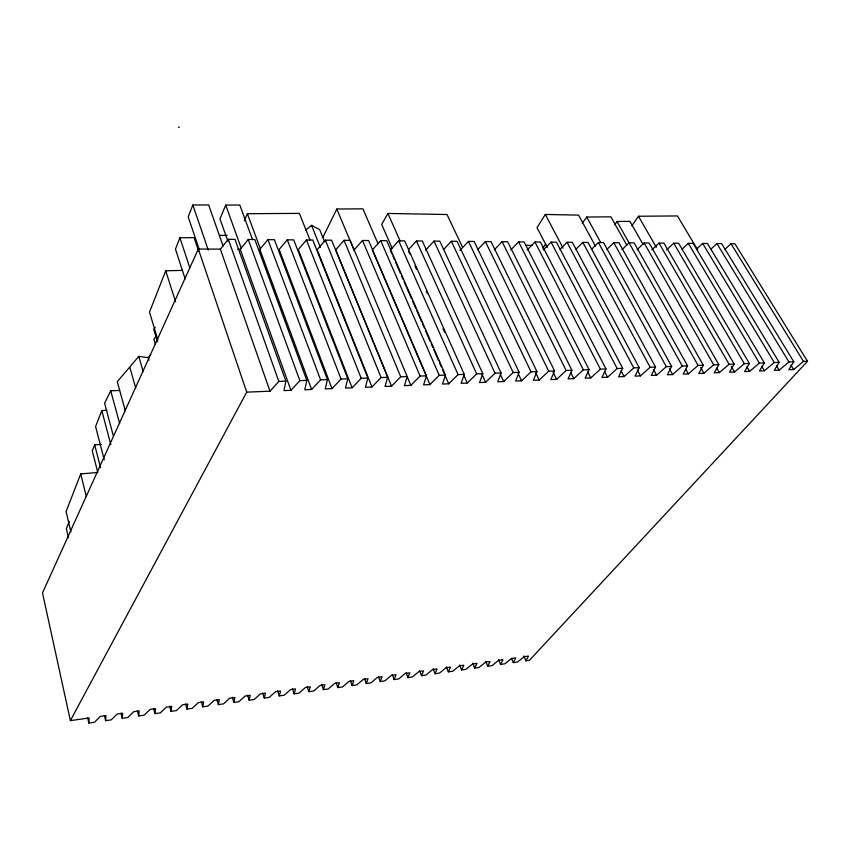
<?xml version="1.0" encoding="UTF-8"?>
<svg xmlns="http://www.w3.org/2000/svg" width="850" height="850" viewBox="0 0 850 850"><rect width="100%" height="100%" fill="white"/><g stroke="black" fill="none" stroke-linecap="round" stroke-linejoin="round"><path stroke-width="1.27" d="M724.742 249.464L731.011 243.716L734.899 243.748L807.5 361.261L529.454 660.291L525.959 660.79L528.487 656.094L524.269 656.689L517.544 661.991L513.315 662.596L515.791 657.879L511.53 658.474L504.826 663.797L500.565 664.413L502.977 659.685L498.674 660.291L491.991 665.635L487.688 666.241L490.046 661.502L485.701 662.118L479.039 667.473L474.693 668.089L476.988 663.351L472.611 663.967L465.959 669.332L461.582 669.959L463.813 665.199L459.393 665.826L452.763 671.213L448.343 671.851L450.511 667.08L446.048 667.707L439.45 673.115L434.977 673.753L437.081 668.971L432.576 669.598L425.999 675.028L421.494 675.676L423.534 670.873L418.986 671.521L412.431 676.961L407.873 677.609L409.849 672.807L405.259 673.455L398.724 678.916L394.124 679.575L396.036 674.751L391.404 675.399L384.891 680.882L380.248 681.551L382.086 676.717L377.411 677.376L370.929 682.879L366.244 683.538L368.007 678.693L363.29 679.362L356.83 684.888L352.091 685.557L353.791 680.701L349.021 681.371L342.592 686.906L337.811 687.597L339.437 682.72L334.613 683.4L328.217 688.957L323.393 689.648L324.934 684.771L320.078 685.451L313.703 691.029L308.826 691.719L310.293 686.832L305.384 687.523L299.041 693.111L294.121 693.812L295.513 688.914L290.551 689.605L284.24 695.226L279.267 695.927L280.585 691.018L275.57 691.719L269.291 697.351L264.265 698.073L265.498 693.143L260.44 693.855L254.182 699.508L249.124 700.23L250.261 695.289L245.151 696.001L238.935 701.675L233.814 702.408L234.876 697.457L229.712 698.179L223.529 703.874L218.365 704.607L219.332 699.646L214.115 700.379L207.974 706.084L202.746 706.828L203.639 701.856L198.369 702.599L192.249 708.326L186.979 709.081L187.765 704.087L182.442 704.841L176.375 710.589L171.041 711.344L171.742 706.35L166.366 707.104L160.331 712.874L154.944 713.639L155.55 708.624L150.121 709.399L144.117 715.179L138.678 715.955L139.188 710.929L133.694 711.705L127.744 717.517L122.241 718.303L122.655 713.267L117.109 714.043L111.191 719.876L105.634 720.662L105.953 715.615L100.343 716.401L94.467 722.256L88.857 723.053L89.069 717.995L70.38 720.63L42.5 592.907L198.337 249.029L220.373 249.146L228.331 239.296L235.004 239.36L285.876 381.183L283.996 390.607L290.955 390.32L299.859 380.651L306.808 380.386L304.767 389.757L311.621 389.47L320.599 379.854L327.441 379.599L325.252 388.907L332.01 388.631L341.041 379.079L347.799 378.813L345.451 388.067L352.123 387.802L361.207 378.303L367.869 378.048L365.383 387.249L371.971 386.973L381.098 377.549L387.674 377.294L385.05 386.442L391.542 386.166L400.733 376.794L407.214 376.55L404.451 385.634L410.858 385.369L420.091 376.061L426.487 375.817L423.598 384.848L429.919 384.582L439.195 375.328L445.506 375.084L442.489 384.062L448.736 383.807L458.054 374.606L464.281 374.372L461.136 383.297L467.298 383.042L476.659 373.894L482.811 373.66L422.322 241.007L416.447 240.954L408.839 249.262M482.811 373.66L479.538 382.532L485.626 382.288L495.019 373.192L501.086 372.959L439.801 241.156L433.999 241.102L425.51 250.282M501.086 372.959L497.707 381.788L503.71 381.533L513.145 372.502L519.138 372.268L457.066 241.304L451.329 241.251L443.668 249.475M106.887 410.252L101.787 410.582L95.604 426.583L104.274 459.861M97.569 472.504L80.729 473.907L66.077 511.541L70.901 531.877M101.288 444.454L94.669 444.805L92.278 450.914L97.793 472.451M182.686 270.385L165.739 270.789L149.494 312.12L157.856 339.734M198.656 251.239L194.044 237.607L179.913 237.798L175.461 249.103L185.183 278.917M223.083 246.032L208.654 204.946L192.822 205.009L188.179 216.803L199.166 249.284M69.264 521.401L66.353 528.764L68.478 537.806M519.138 372.268L515.642 381.044L521.571 380.8L531.038 371.822L536.956 371.588L474.13 241.453L468.456 241.411L459.903 250.474M536.956 371.588L533.354 380.311L539.197 380.067L548.707 371.142L554.551 370.919L490.981 241.602L485.382 241.559L477.658 249.666M252.503 239.562L239.806 205.041L225.707 205.105L219.969 218.896L227.864 241.134M554.551 370.919L550.832 379.589L556.612 379.355L566.153 370.483L571.912 370.26L507.641 241.751L502.106 241.697L494.349 249.773M244.322 220.788L247.371 213.69L299.391 213.393L309.942 239.923M571.912 370.26L568.097 378.877L573.803 378.643L583.366 369.824L589.061 369.601L524.099 241.899L518.628 241.846L510.839 249.868M589.061 369.601L585.14 378.176L590.771 377.942L600.376 369.176L605.997 368.953L540.366 242.038L534.958 241.995L527.149 249.964M605.997 368.953L601.97 377.474L607.537 377.251L617.164 368.528L622.721 368.316L556.442 242.176L551.097 242.133L543.256 250.059M622.721 368.316L618.598 376.794L624.091 376.561L633.749 367.901L639.232 367.689L572.326 242.314L567.056 242.271L560.054 249.273M119.648 390.469L110.713 390.766L104.614 403.261L113.379 435.976M322.809 237.554L336.812 209.004L362.939 208.845L378.112 243.95M639.232 367.689L635.024 376.114L640.454 375.891L650.133 367.274L655.552 367.062L588.03 242.452L582.813 242.409L575.801 249.369M655.552 367.062L651.249 375.445L656.604 375.222L666.315 366.658L671.659 366.446L603.564 242.59L598.4 242.548L591.366 249.464M671.659 366.446L667.271 374.786L672.573 374.563L682.295 366.042L687.576 365.84L618.906 242.728L613.817 242.686L606.762 249.56M70.38 720.63L246.712 392.147L198.337 249.029M687.576 365.84L683.102 374.127L688.341 373.915L698.084 365.436L703.311 365.245L634.089 242.866L629.043 242.813L621.977 249.656M703.311 365.245L698.742 373.479L703.917 373.267L713.692 364.841L718.845 364.65L649.092 242.994L644.109 242.951L637.022 249.751M462.634 247.393L447.004 214.519L387.908 213.446L381.682 224.421L392.179 248.349M718.845 364.65L714.202 372.842L719.312 372.629L729.098 364.257L734.198 364.066L663.924 243.121L658.994 243.079L651.897 249.847M734.198 364.066L729.481 372.215L734.528 372.002L744.334 363.672L749.371 363.481L678.597 243.249L673.721 243.206L666.602 249.932M749.371 363.481L744.568 371.588L749.562 371.386L759.379 363.099L764.362 362.908L693.101 243.376L688.287 243.334L682.04 249.188M764.362 362.908L759.486 370.972L764.426 370.77L774.265 362.536L779.184 362.344L707.455 243.504L702.684 243.461L696.426 249.284M779.184 362.344L774.233 370.366L779.11 370.164L788.959 361.973L793.826 361.781L721.639 243.631L716.933 243.589L710.664 249.379M793.826 361.781L788.811 369.761L793.624 369.569L803.494 361.409L807.5 361.261M595.446 246.096L578.574 215.114L545.328 214.455L537.009 227.63L547.241 247.329M614.805 224.751L617.026 221.489L629.924 221.351L643.046 244.364M542.831 248.211L545.764 243.939M631.847 225.803L638.467 216.261L677.439 215.932L697.722 249.921M582.218 223.274L586.744 217.037L610.895 216.824L626.79 245.161M155.295 327.346L153.733 329.301L157.505 341.753M125.332 410.784L117.279 381.703L138.773 356.405L148.229 357.659L150.716 354.578M156.241 336.196L153.861 339.182L155.391 344.261M237.586 249.241L240.221 249.262L248.242 239.477L254.819 239.53L306.808 380.386M327.441 379.599L274.391 239.7L267.899 239.647L259.824 249.369L311.621 389.47M347.799 378.813L293.707 239.87L287.3 239.817L279.172 249.475L332.01 388.631M367.869 378.048L312.779 240.04L306.457 239.987L298.276 249.581L352.123 387.802M387.674 377.294L331.617 240.21L325.369 240.146L317.135 249.688L371.971 386.973M410.858 385.369L350.211 240.369L344.038 240.316L335.761 249.783L391.542 386.166M354.163 249.889L362.483 240.476L368.571 240.529L426.487 375.817M372.332 249.996L380.694 240.635L386.707 240.688L445.506 375.084M390.277 250.091L398.682 240.794L404.621 240.847L464.281 374.372M246.712 392.147L269.992 391.191L278.842 381.448L285.876 381.183M305.362 230.318L311.546 225.346L319.685 229.627L324.626 241.825M219.396 235.429L227.131 235.333M525.587 245.257L532.196 245.459M178.458 126.948L179.329 127.457M731.011 243.716L803.494 361.409M716.933 243.589L788.959 361.973M790.872 365.043L793.624 369.569M776.369 365.617L779.11 370.164M702.684 243.461L774.265 362.536M761.727 366.233L764.426 370.77M688.287 243.334L759.379 363.099M746.884 366.828L749.562 371.386M673.721 243.206L744.334 363.672M731.213 366.276L734.528 372.002M658.994 243.079L729.098 364.257M638.467 216.261L656.338 247.297M716.699 368.061L719.312 372.629M644.109 242.951L713.692 364.841M700.676 367.519L703.917 373.267M617.026 221.489L698.084 365.436M685.769 369.293L688.341 373.915M613.817 242.686L682.295 366.042M586.744 217.037L600.536 242.186M669.386 368.751L672.573 374.563M598.4 242.548L666.315 366.658M653.48 369.431L656.604 375.222M582.813 242.409L650.133 367.274M637.351 370.058L640.454 375.891M567.056 242.271L633.749 367.901M545.328 214.455L563.082 248.136M621.021 370.696L624.091 376.561M551.097 242.133L617.164 368.528M604.52 371.397L607.537 377.251M534.958 241.995L600.376 369.176M587.786 372.056L590.771 377.942M518.628 241.846L583.366 369.824M570.839 372.725L573.803 378.643M502.106 241.697L566.153 370.483M553.106 372.204L556.612 379.355M485.382 241.559L548.707 371.142M535.766 372.948L539.197 380.067M468.456 241.411L531.038 371.822M518.181 373.628L521.571 380.8M451.329 241.251L513.145 372.502M500.363 374.319L503.71 381.533M433.999 241.102L495.019 373.192M481.801 373.883L485.626 382.288M416.447 240.954L476.659 373.894M408.542 251.398L409.615 253.81M415.002 265.891L416.627 269.514M426.328 291.252L427.401 293.664M443.041 328.695L444.656 332.318M463.526 374.584L467.298 383.042M387.908 213.446L400.159 241.007M398.682 240.794L458.054 374.606M390.809 251.303L391.871 253.736M392.934 256.169L394.527 259.813M395.59 262.246L400.371 273.19M401.434 275.623L403.027 279.267M404.09 281.701L411.527 298.711M412.59 301.144L415.788 308.444M416.851 310.866L421.632 321.81M422.694 324.243L424.288 327.888M425.351 330.321L430.132 341.264M431.194 343.697L432.788 347.342M433.851 349.775L438.632 360.708M439.694 363.141L441.299 366.786M442.361 369.219L448.736 383.807M380.694 240.635L439.195 375.328M372.842 251.207L429.919 384.582M362.483 240.476L420.091 376.061M523.919 655.924L525.959 660.79M336.812 209.004L354.174 250.516M344.038 240.316L400.733 376.794M511.806 658.92L513.315 662.596M498.557 659.494L500.565 664.413M325.369 240.146L381.098 377.549M311.546 225.346L320.397 247.393M485.722 661.353L487.688 666.241M306.457 239.987L361.207 378.303M472.749 663.181L474.693 668.089M459.648 665.019L461.582 669.959M287.3 239.817L341.041 379.079M446.452 666.942L448.343 671.851M433.118 668.812L434.977 673.753M267.899 239.647L320.599 379.854M419.645 670.714L421.494 675.676M247.371 213.69L260.546 249.262M248.242 239.477L299.859 380.651M406.056 672.626L407.873 677.609M225.707 205.105L241.326 248.444M240.221 249.262L290.955 390.32M392.349 674.613L394.124 679.575M228.331 239.296L278.842 381.448M378.494 676.558L380.248 681.551M220.373 249.146L269.992 391.191M364.501 678.523L366.244 683.538M192.822 205.009L208.271 250.059M350.402 680.574L352.091 685.557M336.132 682.582L337.811 687.597M179.913 237.798L189.784 267.676M321.736 684.601L323.393 689.648M307.211 686.704L308.826 691.719M165.739 270.789L175.567 301.729M292.538 688.776L294.121 693.812M277.706 690.859L279.267 695.927M262.746 693.026L264.265 698.073M148.229 357.659L148.973 360.188M247.626 695.151L249.124 700.23M138.773 356.405L143.204 371.631M232.347 697.298L233.814 702.408M129.891 367.529L135.671 387.791M216.931 699.529L218.365 704.607M201.344 701.728L202.746 706.828M110.713 390.766L119.659 423.598M185.608 703.991L186.979 709.081M101.787 410.582L110.787 444.486M169.702 706.233L171.041 711.344M94.669 444.805L100.555 467.659M153.637 708.496L154.944 713.639M80.729 473.907L86.339 496.549M137.413 710.834L138.678 715.955M121.008 713.15L122.241 718.303M104.444 715.541L105.634 720.662M87.688 717.899L88.857 723.053"/></g></svg>
